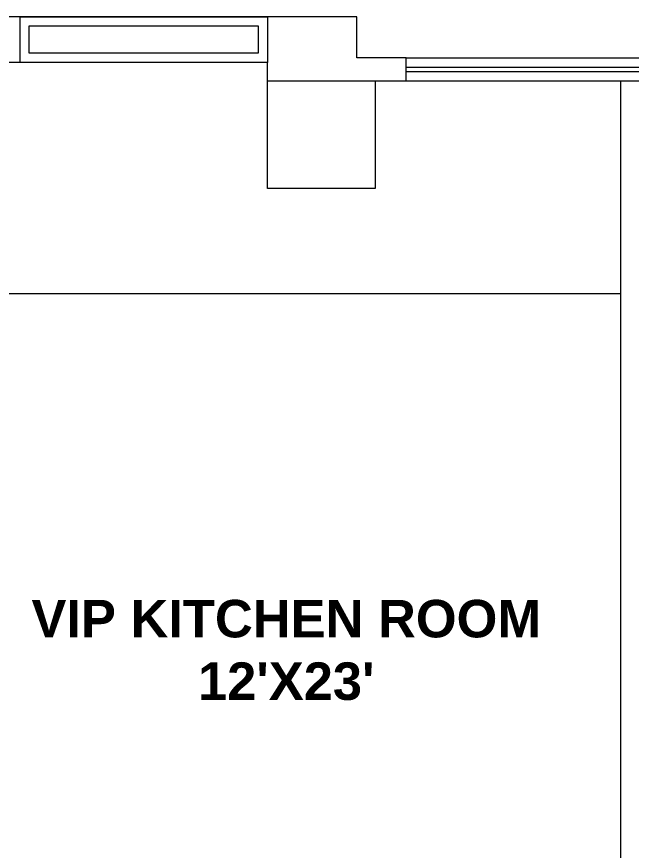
# Model space of a CAD drawing. Header units: inches. Extents: x -98933 to 1585249, y -3352739 to 192771.
# Drawn here: x 42330.4 to 42464.6, y 50240.9 to 50423 of the extents above; entities that cross this region are included whole.
import ezdxf

# ---------------------------------------------------------------- set-up
doc = ezdxf.new("R2010")
doc.units = ezdxf.units.IN
doc.header["$MEASUREMENT"] = 0
for name, color, linetype, lineweight in [('COLUMN-2', 102, 'Continuous', 0), ('DIM_WORKING', 7, 'Continuous', 0), ('EPTPP7', 6, 'Continuous', 0), ('Text', 7, 'Continuous', 0), ('WALL (I)', 7, 'Continuous', 0), ('window', 140, 'Continuous', 0), ('workingdim', 252, 'Continuous', 5)]:
    doc.layers.add(name, color=color, linetype=linetype, lineweight=lineweight)
doc.styles.get("Standard").update_dxf_attribs({"font": 'arialbd.ttf', "height": 24})

msp = doc.modelspace()

# ---------------------------------------------------------------- linework, layer by layer
at = {"layer": 'COLUMN-2', "color": 7}
msp.add_lwpolyline([(42385.2, 50408.98), (42408.7, 50408.98), (42408.7, 50385.48), (42385.2, 50385.48)], close=True, dxfattribs=at)
at = {"layer": 'DIM_WORKING', "color": 7, "ltscale": 30}
msp.add_line((42462.28, 50408.98), (42462.28, 50127.96), dxfattribs=at)
for points in [[(42404.7, 50413.98), (42404.7, 50422.98)], [(42385.2, 50408.98), (42385.2, 50412.98)], [(42319.2, 50362.52), (42462.28, 50362.52)]]:
    msp.add_lwpolyline(points, dxfattribs=at)
at = {"layer": 'EPTPP7', "color": 7, "ltscale": 30}
msp.add_line((42385.2, 50422.98), (42385.2, 50412.98), dxfattribs=at)
at = {"layer": 'WALL (I)', "color": 7, "ltscale": 30}
for p, q in [((42415.45, 50413.98), (42404.7, 50413.98)), ((42415.45, 50408.98), (42415.45, 50413.98)), ((42404.7, 50408.98), (42415.45, 50408.98))]:
    msp.add_line(p, q, dxfattribs=at)
at = {"layer": 'window', "color": 7, "ltscale": 30}
for p, q in [((42404.7, 50422.98), (42319.2, 50422.98)), ((42385.2, 50412.98), (42319.2, 50412.98))]:
    msp.add_line(p, q, dxfattribs=at)
msp.add_lwpolyline([(42331.2, 50422.98), (42385.2, 50422.98), (42385.2, 50412.98), (42331.2, 50412.98), (42331.2, 50422.98)], dxfattribs=at)
msp.add_lwpolyline([(42333.2, 50420.98), (42383.2, 50420.98), (42383.2, 50414.98), (42333.2, 50414.98)], close=True, dxfattribs=at)
at = {"layer": 'workingdim', "color": 7, "ltscale": 30}
for p, q in [((42415.45, 50413.98), (42559.45, 50413.98)), ((42415.45, 50411.98), (42559.45, 50411.98)), ((42415.45, 50410.98), (42559.45, 50410.98)), ((42415.45, 50408.98), (42559.45, 50408.98))]:
    msp.add_line(p, q, dxfattribs=at)

# ---------------------------------------------------------------- texts
at = {"layer": 'Text', "color": 7, "insert": (42389.3, 50284.58), "char_height": 8.192, "width": 136.0773, "attachment_point": 5}
msp.add_mtext("VIP KITCHEN ROOM\\P12'X23'", dxfattribs=at)

doc.saveas('drawing.dxf')
